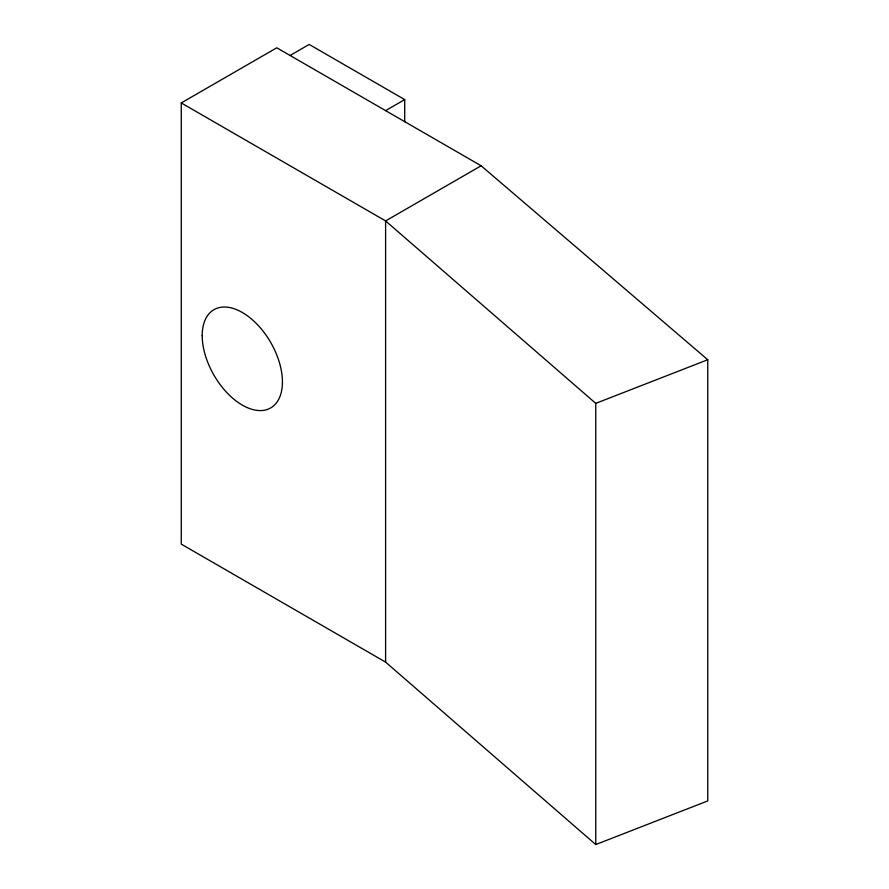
<?xml version="1.0" encoding="UTF-8"?>
<svg xmlns="http://www.w3.org/2000/svg" width="889" height="889" viewBox="0 0 889 889"><rect width="100%" height="100%" fill="white"/><g stroke="black" fill="none" stroke-linecap="round" stroke-linejoin="round"><path stroke-width="1.33" d="M181.256 102.946L276.779 47.795L481.127 165.776L707.744 359.745L707.744 800.933L595.752 844.55L385.604 662.116L181.256 544.135L181.256 102.946L385.604 220.928L595.752 403.362L595.752 844.55M290.081 55.485L309.183 44.45L404.706 99.601L404.706 121.793M385.604 110.625L404.706 99.601M481.127 165.776L385.604 220.928L385.604 662.116M595.752 403.362L707.744 359.745M202.203 335.631A56.74 32.76 60 0 0 262.377 410.496A56.74 32.76 60 0 0 262.377 330.264A56.74 32.76 60 0 0 202.203 335.631"/></g></svg>
